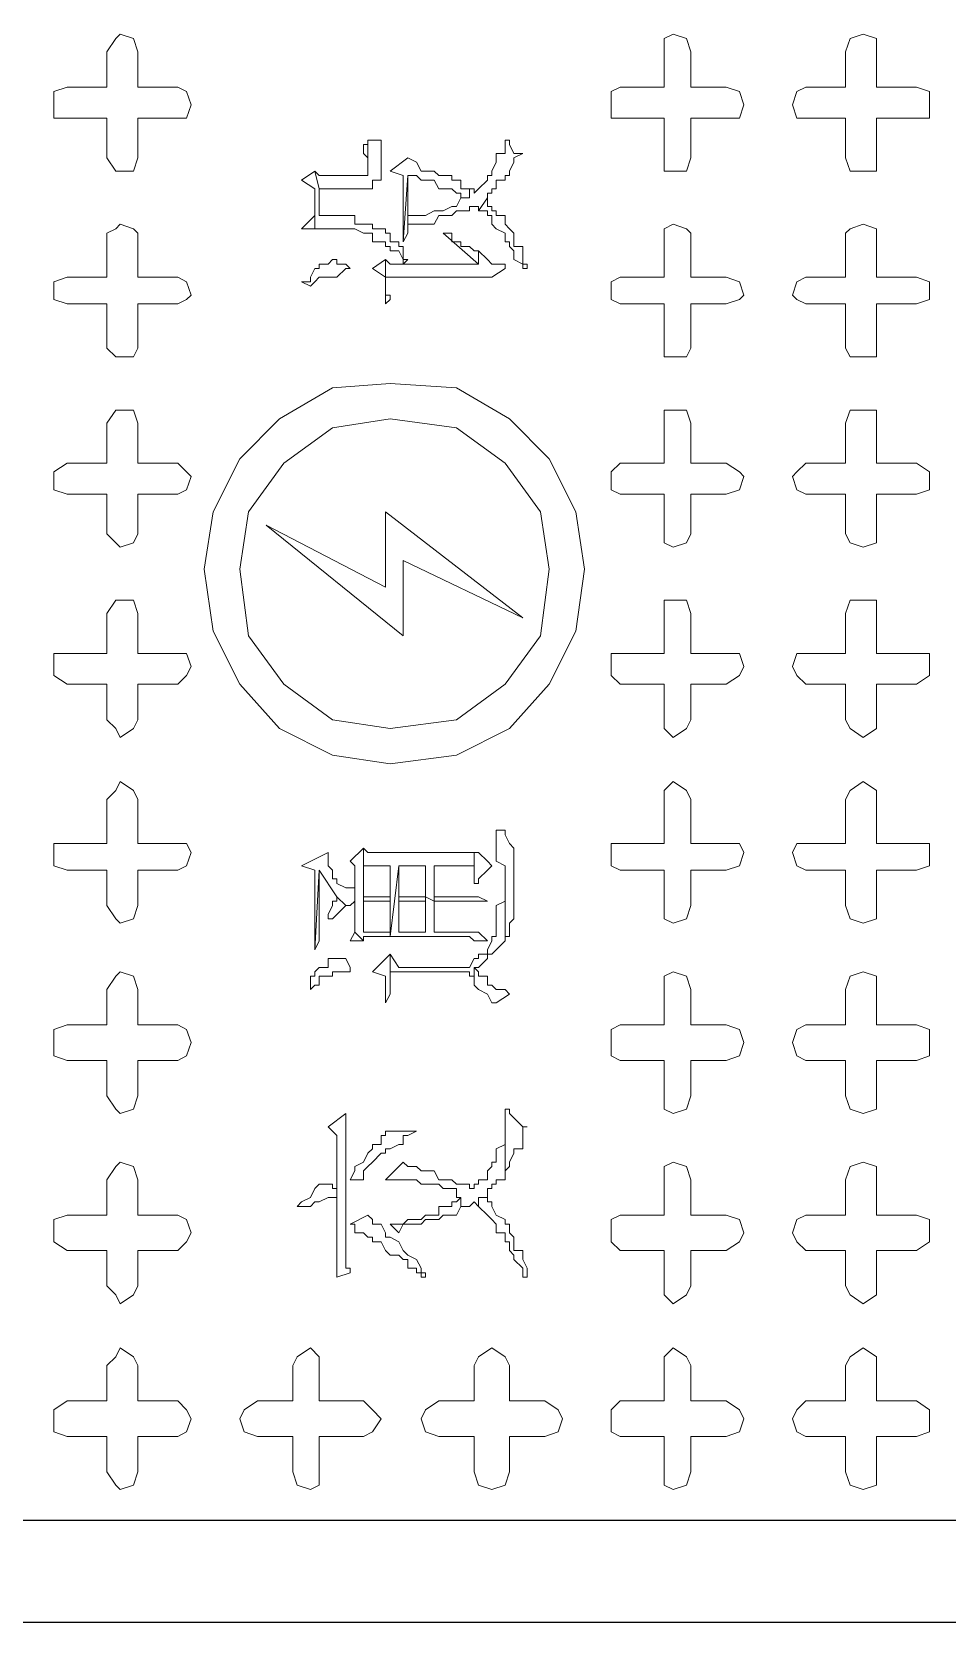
# Model space of a CAD drawing. Extents: x 12342 to 271026, y -9164 to -8044.
# Drawn here: x 16071.66 to 16084.82, y -8635.85 to -8612.99 of the extents above; entities that cross this region are included whole.
import ezdxf

# ---------------------------------------------------------------- set-up
doc = ezdxf.new("R2010")
doc.units = 0
doc.header["$LTSCALE"] = 2
doc.linetypes.add('DASHED', pattern=[0.75, 0.5, -0.25])
doc.layers.add('1', color=251, linetype='DASHED')
doc.layers.add('图框', color=7, linetype='CONTINUOUS')

msp = doc.modelspace()

# ---------------------------------------------------------------- linework, layer by layer
at = {"layer": '1', "color": 2, "linetype": 'ByBlock', "lineweight": 25}
msp.add_lwpolyline([(16058.239426, -8634.390364), (16058.239426, -8607.172558), (16095.56852, -8607.172558), (16095.56852, -8634.390364), (16058.239426, -8634.390364)], dxfattribs=at)
at = {"layer": '1', "color": 2, "linetype": 'ByBlock', "lineweight": 9}
for points in [[(16072.738631, -8614.803719), (16072.738631, -8614.231382), (16072.166294, -8614.231382), (16071.975515, -8614.231382), (16071.975515, -8614.040603), (16071.975515, -8613.849824), (16072.166294, -8613.786231), (16072.738631, -8613.786231), (16072.738631, -8613.277487), (16072.865817, -8613.086708), (16072.92941, -8613.023115), (16073.120189, -8613.086708), (16073.183782, -8613.277487), (16073.183782, -8613.786231), (16073.756119, -8613.786231), (16073.883305, -8613.849824), (16073.946898, -8614.040603), (16073.883305, -8614.231382), (16073.183782, -8614.231382), (16073.183782, -8614.803719), (16073.120189, -8614.994498), (16072.865817, -8614.994498), (16072.738631, -8614.803719)], [(16080.751349, -8614.803719), (16080.751349, -8614.231382), (16080.115419, -8614.231382), (16079.988233, -8614.231382), (16079.988233, -8614.040603), (16079.988233, -8613.849824), (16080.115419, -8613.786231), (16080.751349, -8613.786231), (16080.751349, -8613.277487), (16080.751349, -8613.086708), (16080.878535, -8613.023115), (16081.069315, -8613.086708), (16081.132908, -8613.277487), (16081.132908, -8613.786231), (16081.641652, -8613.786231), (16081.832431, -8613.849824), (16081.896024, -8614.040603), (16081.832431, -8614.231382), (16081.132908, -8614.231382), (16081.132908, -8614.803719), (16081.069315, -8614.994498), (16080.751349, -8614.994498), (16080.751349, -8614.803719)], [(16083.358663, -8614.803719), (16083.358663, -8614.231382), (16082.786326, -8614.231382), (16082.65914, -8614.231382), (16082.595547, -8614.040603), (16082.65914, -8613.849824), (16082.786326, -8613.786231), (16083.358663, -8613.786231), (16083.358663, -8613.277487), (16083.422256, -8613.086708), (16083.613035, -8613.023115), (16083.803814, -8613.086708), (16083.803814, -8613.786231), (16084.376151, -8613.786231), (16084.56693, -8613.849824), (16084.56693, -8614.231382), (16084.376151, -8614.231382), (16083.803814, -8614.231382), (16083.803814, -8614.803719), (16083.803814, -8614.994498), (16083.613035, -8614.994498), (16083.422256, -8614.994498), (16083.358663, -8614.803719)], [(16072.738631, -8617.538218), (16072.738631, -8616.902288), (16072.166294, -8616.902288), (16071.975515, -8616.838695), (16071.975515, -8616.584323), (16072.166294, -8616.52073), (16072.738631, -8616.52073), (16072.738631, -8615.8848), (16072.865817, -8615.821207), (16072.92941, -8615.757614), (16073.120189, -8615.821207), (16073.183782, -8615.8848), (16073.183782, -8616.52073), (16073.756119, -8616.52073), (16073.883305, -8616.584323), (16073.946898, -8616.775102), (16073.883305, -8616.838695), (16073.756119, -8616.902288), (16073.183782, -8616.902288), (16073.183782, -8617.538218), (16073.120189, -8617.665404), (16072.865817, -8617.665404), (16072.738631, -8617.538218)], [(16080.751349, -8617.538218), (16080.751349, -8616.902288), (16080.115419, -8616.902288), (16079.988233, -8616.838695), (16079.988233, -8616.584323), (16080.115419, -8616.52073), (16080.751349, -8616.52073), (16080.751349, -8615.8848), (16080.751349, -8615.821207), (16080.878535, -8615.757614), (16081.069315, -8615.821207), (16081.132908, -8615.8848), (16081.132908, -8616.52073), (16081.641652, -8616.52073), (16081.832431, -8616.584323), (16081.896024, -8616.775102), (16081.832431, -8616.838695), (16081.641652, -8616.902288), (16081.132908, -8616.902288), (16081.132908, -8617.538218), (16081.069315, -8617.665404), (16080.751349, -8617.665404), (16080.751349, -8617.538218)], [(16083.358663, -8617.538218), (16083.358663, -8616.902288), (16082.786326, -8616.902288), (16082.65914, -8616.838695), (16082.595547, -8616.775102), (16082.65914, -8616.584323), (16082.786326, -8616.52073), (16083.358663, -8616.52073), (16083.358663, -8615.8848), (16083.422256, -8615.821207), (16083.613035, -8615.757614), (16083.803814, -8615.821207), (16083.803814, -8616.52073), (16084.376151, -8616.52073), (16084.56693, -8616.584323), (16084.56693, -8616.838695), (16084.376151, -8616.902288), (16083.803814, -8616.902288), (16083.803814, -8617.538218), (16083.803814, -8617.665404), (16083.613035, -8617.665404), (16083.422256, -8617.665404), (16083.358663, -8617.538218)], [(16079.606675, -8620.717868), (16079.479489, -8619.891159), (16079.097931, -8619.128043), (16078.525594, -8618.555706), (16077.762478, -8618.110555), (16076.808583, -8618.046962), (16075.981874, -8618.110555), (16075.218758, -8618.555706), (16074.646421, -8619.128043), (16074.264863, -8619.891159), (16074.137677, -8620.717868), (16074.264863, -8621.60817), (16074.646421, -8622.371286), (16075.218758, -8623.007216), (16075.981874, -8623.388775), (16076.808583, -8623.515961), (16077.762478, -8623.388775), (16078.525594, -8623.007216), (16079.097931, -8622.371286), (16079.479489, -8621.60817), (16079.606675, -8620.717868)], [(16072.738631, -8620.209124), (16072.738631, -8619.636787), (16072.166294, -8619.636787), (16071.975515, -8619.573194), (16071.975515, -8619.318822), (16072.166294, -8619.191636), (16072.738631, -8619.191636), (16072.738631, -8618.619299), (16072.865817, -8618.42852), (16073.120189, -8618.42852), (16073.183782, -8618.619299), (16073.183782, -8619.191636), (16073.756119, -8619.191636), (16073.883305, -8619.318822), (16073.946898, -8619.382415), (16073.883305, -8619.573194), (16073.756119, -8619.636787), (16073.183782, -8619.636787), (16073.183782, -8620.209124), (16073.120189, -8620.33631), (16072.92941, -8620.399903), (16072.865817, -8620.33631), (16072.738631, -8620.209124)], [(16079.097931, -8620.717868), (16078.970745, -8619.891159), (16078.462001, -8619.191636), (16077.762478, -8618.682892), (16076.808583, -8618.555706), (16075.981874, -8618.682892), (16075.282351, -8619.191636), (16074.773607, -8619.891159), (16074.646421, -8620.717868), (16074.773607, -8621.671763), (16075.282351, -8622.371286), (16075.981874, -8622.88003), (16076.808583, -8623.007216), (16077.762478, -8622.88003), (16078.462001, -8622.371286), (16078.970745, -8621.671763), (16079.097931, -8620.717868)], [(16080.751349, -8620.209124), (16080.751349, -8619.636787), (16080.115419, -8619.636787), (16079.988233, -8619.573194), (16079.988233, -8619.318822), (16080.115419, -8619.191636), (16080.751349, -8619.191636), (16080.751349, -8618.619299), (16080.751349, -8618.42852), (16080.878535, -8618.42852), (16081.069315, -8618.42852), (16081.132908, -8618.619299), (16081.132908, -8619.191636), (16081.641652, -8619.191636), (16081.832431, -8619.318822), (16081.896024, -8619.382415), (16081.832431, -8619.573194), (16081.641652, -8619.636787), (16081.132908, -8619.636787), (16081.132908, -8620.209124), (16081.069315, -8620.33631), (16080.878535, -8620.399903), (16080.751349, -8620.33631), (16080.751349, -8620.209124)], [(16083.358663, -8620.209124), (16083.358663, -8619.636787), (16082.786326, -8619.636787), (16082.65914, -8619.573194), (16082.595547, -8619.382415), (16082.65914, -8619.318822), (16082.786326, -8619.191636), (16083.358663, -8619.191636), (16083.358663, -8618.619299), (16083.422256, -8618.42852), (16083.803814, -8618.42852), (16083.803814, -8618.619299), (16083.803814, -8619.191636), (16084.376151, -8619.191636), (16084.56693, -8619.318822), (16084.56693, -8619.573194), (16084.376151, -8619.636787), (16083.803814, -8619.636787), (16083.803814, -8620.209124), (16083.803814, -8620.33631), (16083.613035, -8620.399903), (16083.422256, -8620.33631), (16083.358663, -8620.209124)], [(16078.716373, -8621.417391), (16076.74499, -8619.891159), (16076.74499, -8620.97224), (16075.027979, -8620.081938), (16076.999362, -8621.671763), (16076.999362, -8620.590682), (16078.716373, -8621.417391)], [(16072.738631, -8622.88003), (16072.738631, -8622.371286), (16072.166294, -8622.371286), (16071.975515, -8622.2441), (16071.975515, -8621.926135), (16072.166294, -8621.926135), (16072.738631, -8621.926135), (16072.738631, -8621.353798), (16072.865817, -8621.163019), (16073.120189, -8621.163019), (16073.183782, -8621.353798), (16073.183782, -8621.926135), (16073.756119, -8621.926135), (16073.883305, -8621.926135), (16073.946898, -8622.116914), (16073.883305, -8622.2441), (16073.756119, -8622.371286), (16073.183782, -8622.371286), (16073.183782, -8622.88003), (16073.120189, -8623.007216), (16072.92941, -8623.134402), (16072.865817, -8623.007216), (16072.738631, -8622.88003)], [(16080.751349, -8622.88003), (16080.751349, -8622.371286), (16080.115419, -8622.371286), (16079.988233, -8622.2441), (16079.988233, -8621.926135), (16080.115419, -8621.926135), (16080.751349, -8621.926135), (16080.751349, -8621.353798), (16080.751349, -8621.163019), (16080.878535, -8621.163019), (16081.069315, -8621.163019), (16081.132908, -8621.353798), (16081.132908, -8621.926135), (16081.641652, -8621.926135), (16081.832431, -8621.926135), (16081.896024, -8622.116914), (16081.832431, -8622.2441), (16081.641652, -8622.371286), (16081.132908, -8622.371286), (16081.132908, -8622.88003), (16081.069315, -8623.007216), (16080.878535, -8623.134402), (16080.751349, -8623.007216), (16080.751349, -8622.88003)], [(16083.358663, -8622.88003), (16083.358663, -8622.371286), (16082.786326, -8622.371286), (16082.65914, -8622.2441), (16082.595547, -8622.116914), (16082.65914, -8621.926135), (16083.358663, -8621.926135), (16083.358663, -8621.353798), (16083.422256, -8621.163019), (16083.803814, -8621.163019), (16083.803814, -8621.353798), (16083.803814, -8621.926135), (16084.376151, -8621.926135), (16084.56693, -8621.926135), (16084.56693, -8622.116914), (16084.56693, -8622.2441), (16084.376151, -8622.371286), (16083.803814, -8622.371286), (16083.803814, -8622.88003), (16083.803814, -8623.007216), (16083.613035, -8623.134402), (16083.422256, -8623.007216), (16083.358663, -8622.88003)], [(16072.738631, -8625.550937), (16072.738631, -8625.042193), (16072.166294, -8625.042193), (16071.975515, -8624.9786), (16071.975515, -8624.660635), (16072.166294, -8624.660635), (16072.738631, -8624.660635), (16072.738631, -8624.024705), (16072.865817, -8623.897519), (16072.92941, -8623.770333), (16073.120189, -8623.897519), (16073.183782, -8624.024705), (16073.183782, -8624.660635), (16073.756119, -8624.660635), (16073.883305, -8624.660635), (16073.946898, -8624.787821), (16073.883305, -8624.9786), (16073.756119, -8625.042193), (16073.183782, -8625.042193), (16073.183782, -8625.550937), (16073.120189, -8625.741716), (16072.92941, -8625.805309), (16072.865817, -8625.741716), (16072.738631, -8625.550937)], [(16080.751349, -8625.550937), (16080.751349, -8625.042193), (16080.115419, -8625.042193), (16079.988233, -8624.9786), (16079.988233, -8624.660635), (16080.115419, -8624.660635), (16080.751349, -8624.660635), (16080.751349, -8624.024705), (16080.751349, -8623.897519), (16080.878535, -8623.770333), (16081.069315, -8623.897519), (16081.132908, -8624.024705), (16081.132908, -8624.660635), (16081.641652, -8624.660635), (16081.832431, -8624.660635), (16081.896024, -8624.787821), (16081.832431, -8624.9786), (16081.641652, -8625.042193), (16081.132908, -8625.042193), (16081.132908, -8625.550937), (16081.069315, -8625.741716), (16080.878535, -8625.805309), (16080.751349, -8625.741716), (16080.751349, -8625.550937)], [(16083.358663, -8625.550937), (16083.358663, -8625.042193), (16082.786326, -8625.042193), (16082.65914, -8624.9786), (16082.595547, -8624.787821), (16082.65914, -8624.660635), (16083.358663, -8624.660635), (16083.358663, -8624.024705), (16083.422256, -8623.897519), (16083.613035, -8623.770333), (16083.803814, -8623.897519), (16083.803814, -8624.660635), (16084.376151, -8624.660635), (16084.56693, -8624.660635), (16084.56693, -8624.787821), (16084.56693, -8624.9786), (16084.376151, -8625.042193), (16083.803814, -8625.042193), (16083.803814, -8625.550937), (16083.803814, -8625.741716), (16083.613035, -8625.805309), (16083.422256, -8625.741716), (16083.358663, -8625.550937)], [(16072.738631, -8628.285436), (16072.738631, -8627.776692), (16072.166294, -8627.776692), (16071.975515, -8627.713099), (16071.975515, -8627.331541), (16072.166294, -8627.267948), (16072.738631, -8627.267948), (16072.738631, -8626.759204), (16072.865817, -8626.568425), (16072.92941, -8626.504832), (16073.120189, -8626.568425), (16073.183782, -8626.759204), (16073.183782, -8627.267948), (16073.756119, -8627.267948), (16073.883305, -8627.331541), (16073.946898, -8627.52232), (16073.883305, -8627.713099), (16073.756119, -8627.776692), (16073.183782, -8627.776692), (16073.183782, -8628.285436), (16073.120189, -8628.476215), (16072.92941, -8628.539808), (16072.865817, -8628.476215), (16072.738631, -8628.285436)], [(16080.751349, -8628.285436), (16080.751349, -8627.776692), (16080.115419, -8627.776692), (16079.988233, -8627.713099), (16079.988233, -8627.331541), (16080.115419, -8627.267948), (16080.751349, -8627.267948), (16080.751349, -8626.759204), (16080.751349, -8626.568425), (16080.878535, -8626.504832), (16081.069315, -8626.568425), (16081.132908, -8626.759204), (16081.132908, -8627.267948), (16081.641652, -8627.267948), (16081.832431, -8627.331541), (16081.896024, -8627.52232), (16081.832431, -8627.713099), (16081.641652, -8627.776692), (16081.132908, -8627.776692), (16081.132908, -8628.285436), (16081.069315, -8628.476215), (16080.878535, -8628.539808), (16080.751349, -8628.476215), (16080.751349, -8628.285436)], [(16083.358663, -8628.285436), (16083.358663, -8627.776692), (16082.786326, -8627.776692), (16082.65914, -8627.713099), (16082.595547, -8627.52232), (16082.65914, -8627.331541), (16082.786326, -8627.267948), (16083.358663, -8627.267948), (16083.358663, -8626.759204), (16083.422256, -8626.568425), (16083.613035, -8626.504832), (16083.803814, -8626.568425), (16083.803814, -8627.267948), (16084.376151, -8627.267948), (16084.56693, -8627.331541), (16084.56693, -8627.713099), (16084.376151, -8627.776692), (16083.803814, -8627.776692), (16083.803814, -8628.285436), (16083.803814, -8628.476215), (16083.613035, -8628.539808), (16083.422256, -8628.476215), (16083.358663, -8628.285436)], [(16072.738631, -8631.019935), (16072.738631, -8630.511191), (16072.166294, -8630.511191), (16071.975515, -8630.384005), (16071.975515, -8630.06604), (16072.166294, -8630.002447), (16072.738631, -8630.002447), (16072.738631, -8629.493703), (16072.865817, -8629.302924), (16072.92941, -8629.239331), (16073.120189, -8629.302924), (16073.183782, -8629.493703), (16073.183782, -8630.002447), (16073.756119, -8630.002447), (16073.883305, -8630.06604), (16073.946898, -8630.256819), (16073.883305, -8630.384005), (16073.756119, -8630.511191), (16073.183782, -8630.511191), (16073.183782, -8631.019935), (16073.120189, -8631.147121), (16072.92941, -8631.274307), (16072.865817, -8631.147121), (16072.738631, -8631.019935)], [(16080.751349, -8631.019935), (16080.751349, -8630.511191), (16080.115419, -8630.511191), (16079.988233, -8630.384005), (16079.988233, -8630.06604), (16080.115419, -8630.002447), (16080.751349, -8630.002447), (16080.751349, -8629.493703), (16080.751349, -8629.302924), (16080.878535, -8629.239331), (16081.069315, -8629.302924), (16081.132908, -8629.493703), (16081.132908, -8630.002447), (16081.641652, -8630.002447), (16081.832431, -8630.06604), (16081.896024, -8630.256819), (16081.832431, -8630.384005), (16081.641652, -8630.511191), (16081.132908, -8630.511191), (16081.132908, -8631.019935), (16081.069315, -8631.147121), (16080.878535, -8631.274307), (16080.751349, -8631.147121), (16080.751349, -8631.019935)], [(16083.358663, -8631.019935), (16083.358663, -8630.511191), (16082.786326, -8630.511191), (16082.65914, -8630.384005), (16082.595547, -8630.256819), (16082.65914, -8630.06604), (16082.786326, -8630.002447), (16083.358663, -8630.002447), (16083.358663, -8629.493703), (16083.422256, -8629.302924), (16083.613035, -8629.239331), (16083.803814, -8629.302924), (16083.803814, -8630.002447), (16084.376151, -8630.002447), (16084.56693, -8630.06604), (16084.56693, -8630.384005), (16084.376151, -8630.511191), (16083.803814, -8630.511191), (16083.803814, -8631.019935), (16083.803814, -8631.147121), (16083.613035, -8631.274307), (16083.422256, -8631.147121), (16083.358663, -8631.019935)], [(16072.738631, -8633.690841), (16072.738631, -8633.182097), (16072.166294, -8633.182097), (16071.975515, -8633.118504), (16071.975515, -8632.800539), (16072.166294, -8632.673353), (16072.738631, -8632.673353), (16072.738631, -8632.164609), (16072.865817, -8632.037423), (16072.92941, -8631.910237), (16073.120189, -8632.037423), (16073.183782, -8632.164609), (16073.183782, -8632.673353), (16073.756119, -8632.673353), (16073.883305, -8632.800539), (16073.946898, -8632.927725), (16073.883305, -8633.118504), (16073.756119, -8633.182097), (16073.183782, -8633.182097), (16073.183782, -8633.690841), (16073.120189, -8633.88162), (16072.92941, -8633.945213), (16072.865817, -8633.88162), (16072.738631, -8633.690841)], [(16075.409537, -8633.690841), (16075.409537, -8633.182097), (16074.900793, -8633.182097), (16074.710014, -8633.118504), (16074.646421, -8632.927725), (16074.710014, -8632.800539), (16074.900793, -8632.673353), (16075.409537, -8632.673353), (16075.409537, -8632.164609), (16075.47313, -8632.037423), (16075.663909, -8631.910237), (16075.791095, -8632.037423), (16075.791095, -8632.673353), (16076.427025, -8632.673353), (16076.554211, -8632.800539), (16076.681397, -8632.927725), (16076.554211, -8633.118504), (16076.427025, -8633.182097), (16075.791095, -8633.182097), (16075.791095, -8633.690841), (16075.791095, -8633.88162), (16075.663909, -8633.945213), (16075.47313, -8633.88162), (16075.409537, -8633.690841)], [(16078.01685, -8633.690841), (16078.01685, -8633.182097), (16077.508106, -8633.182097), (16077.317327, -8633.118504), (16077.253734, -8632.927725), (16077.317327, -8632.800539), (16077.508106, -8632.673353), (16078.01685, -8632.673353), (16078.01685, -8632.164609), (16078.080443, -8632.037423), (16078.271222, -8631.910237), (16078.462001, -8632.037423), (16078.525594, -8632.164609), (16078.525594, -8632.673353), (16079.034338, -8632.673353), (16079.225117, -8632.800539), (16079.28871, -8632.927725), (16079.225117, -8633.118504), (16079.034338, -8633.182097), (16078.525594, -8633.182097), (16078.525594, -8633.690841), (16078.462001, -8633.88162), (16078.271222, -8633.945213), (16078.080443, -8633.88162), (16078.01685, -8633.690841)], [(16080.751349, -8633.690841), (16080.751349, -8633.182097), (16080.115419, -8633.182097), (16079.988233, -8633.118504), (16079.988233, -8632.800539), (16080.115419, -8632.673353), (16080.751349, -8632.673353), (16080.751349, -8632.164609), (16080.751349, -8632.037423), (16080.878535, -8631.910237), (16081.069315, -8632.037423), (16081.132908, -8632.164609), (16081.132908, -8632.673353), (16081.641652, -8632.673353), (16081.832431, -8632.800539), (16081.896024, -8632.927725), (16081.832431, -8633.118504), (16081.641652, -8633.182097), (16081.132908, -8633.182097), (16081.132908, -8633.690841), (16081.069315, -8633.88162), (16080.878535, -8633.945213), (16080.751349, -8633.88162), (16080.751349, -8633.690841)], [(16083.358663, -8633.690841), (16083.358663, -8633.182097), (16082.786326, -8633.182097), (16082.65914, -8633.118504), (16082.595547, -8632.927725), (16082.65914, -8632.800539), (16082.786326, -8632.673353), (16083.358663, -8632.673353), (16083.358663, -8632.164609), (16083.422256, -8632.037423), (16083.613035, -8631.910237), (16083.803814, -8632.037423), (16083.803814, -8632.673353), (16084.376151, -8632.673353), (16084.56693, -8632.800539), (16084.56693, -8633.118504), (16084.376151, -8633.182097), (16083.803814, -8633.182097), (16083.803814, -8633.690841), (16083.803814, -8633.88162), (16083.613035, -8633.945213), (16083.422256, -8633.88162), (16083.358663, -8633.690841)]]:
    msp.add_lwpolyline(points, dxfattribs=at)
at = {"layer": '1', "color": 2, "linetype": 'ByBlock', "lineweight": 5}
for points in [[(16075.727502, -8614.994498), (16075.791095, -8615.24887), (16076.554211, -8615.24887), (16076.554211, -8615.121684), (16076.681397, -8615.121684), (16076.681397, -8615.058091), (16076.681397, -8614.549347), (16076.554211, -8614.549347), (16076.490618, -8614.549347), (16076.490618, -8614.867312), (16076.490618, -8615.058091), (16076.427025, -8615.058091), (16075.791095, -8615.058091), (16075.727502, -8614.994498), (16075.727502, -8614.994498)], [(16076.427025, -8614.740126), (16076.490618, -8614.803719), (16076.490618, -8614.867312), (16076.490618, -8614.549347), (16076.490618, -8614.61294), (16076.427025, -8614.61294), (16076.427025, -8614.740126), (16076.427025, -8614.740126)], [(16077.062955, -8615.757614), (16077.444513, -8615.757614), (16077.508106, -8615.630428), (16077.698885, -8615.630428), (16077.762478, -8615.566835), (16077.953257, -8615.566835), (16077.953257, -8615.503242), (16078.080443, -8615.503242), (16078.080443, -8615.566835), (16078.207629, -8615.376056), (16078.207629, -8615.312463), (16078.271222, -8615.312463), (16078.271222, -8615.24887), (16078.334815, -8615.24887), (16078.334815, -8615.121684), (16078.462001, -8615.121684), (16078.462001, -8615.058091), (16078.525594, -8615.058091), (16078.525594, -8614.994498), (16078.589187, -8614.867312), (16078.589187, -8614.803719), (16078.716373, -8614.740126), (16078.589187, -8614.740126), (16078.525594, -8614.61294), (16078.525594, -8614.549347), (16078.462001, -8614.549347), (16078.462001, -8614.740126), (16078.334815, -8614.740126), (16078.334815, -8614.867312), (16078.271222, -8614.994498), (16078.271222, -8615.058091), (16078.207629, -8615.058091), (16078.207629, -8615.121684), (16078.080443, -8615.24887), (16078.01685, -8615.312463), (16078.01685, -8615.24887), (16077.953257, -8615.24887), (16077.953257, -8615.376056), (16077.826071, -8615.376056), (16077.762478, -8615.503242), (16077.698885, -8615.503242), (16077.571699, -8615.566835), (16077.444513, -8615.566835), (16077.317327, -8615.630428), (16077.062955, -8615.630428), (16077.062955, -8615.757614), (16077.062955, -8615.757614)], [(16076.808583, -8614.994498), (16076.999362, -8615.058091), (16076.999362, -8616.011986), (16077.062955, -8615.058091), (16077.190141, -8615.058091), (16077.253734, -8615.121684), (16077.444513, -8615.121684), (16077.508106, -8615.24887), (16077.698885, -8615.24887), (16077.762478, -8615.312463), (16077.826071, -8615.312463), (16077.826071, -8615.376056), (16077.953257, -8615.376056), (16077.953257, -8615.24887), (16077.826071, -8615.24887), (16077.826071, -8615.121684), (16077.698885, -8615.121684), (16077.698885, -8615.058091), (16077.508106, -8615.058091), (16077.444513, -8614.994498), (16077.317327, -8614.994498), (16077.253734, -8614.994498), (16077.190141, -8614.867312), (16077.062955, -8614.803719), (16076.808583, -8614.994498), (16076.808583, -8614.994498)], [(16075.536723, -8615.121684), (16075.727502, -8615.24887), (16075.727502, -8615.821207), (16075.791095, -8615.821207), (16076.299839, -8615.821207), (16076.427025, -8615.8848), (16076.554211, -8615.8848), (16076.554211, -8616.011986), (16076.74499, -8616.011986), (16076.74499, -8616.075579), (16076.808583, -8616.075579), (16076.808583, -8616.139172), (16076.935769, -8616.139172), (16076.999362, -8616.266358), (16076.999362, -8616.329951), (16077.062955, -8616.266358), (16076.999362, -8616.266358), (16076.999362, -8616.075579), (16076.935769, -8616.075579), (16076.935769, -8616.011986), (16076.808583, -8616.011986), (16076.808583, -8615.8848), (16076.74499, -8615.8848), (16076.74499, -8615.821207), (16076.681397, -8615.821207), (16076.554211, -8615.821207), (16076.554211, -8615.757614), (16076.299839, -8615.757614), (16076.299839, -8615.630428), (16075.791095, -8615.630428), (16075.791095, -8615.24887), (16075.727502, -8614.994498), (16075.536723, -8615.121684), (16075.536723, -8615.121684)], [(16076.999362, -8616.011986), (16077.062955, -8615.8848), (16077.062955, -8615.058091), (16076.999362, -8616.011986), (16076.999362, -8616.011986)], [(16078.080443, -8615.566835), (16078.207629, -8615.566835), (16078.207629, -8615.630428), (16078.271222, -8615.630428), (16078.271222, -8615.757614), (16078.334815, -8615.821207), (16078.462001, -8615.8848), (16078.462001, -8616.011986), (16078.525594, -8616.011986), (16078.525594, -8616.075579), (16078.589187, -8616.139172), (16078.589187, -8616.266358), (16078.716373, -8616.329951), (16078.716373, -8616.393544), (16078.779966, -8616.393544), (16078.779966, -8616.329951), (16078.716373, -8616.329951), (16078.716373, -8616.075579), (16078.589187, -8616.075579), (16078.589187, -8616.011986), (16078.589187, -8615.8848), (16078.525594, -8615.821207), (16078.462001, -8615.757614), (16078.462001, -8615.630428), (16078.334815, -8615.630428), (16078.334815, -8615.566835), (16078.271222, -8615.566835), (16078.271222, -8615.503242), (16078.207629, -8615.503242), (16078.207629, -8615.376056), (16078.080443, -8615.566835), (16078.080443, -8615.566835)], [(16075.536723, -8615.821207), (16075.727502, -8615.821207), (16075.727502, -8615.630428), (16075.536723, -8615.821207), (16075.536723, -8615.821207)], [(16077.571699, -8615.8848), (16078.080443, -8616.329951), (16078.080443, -8616.139172), (16078.01685, -8616.139172), (16077.953257, -8616.075579), (16077.826071, -8616.075579), (16077.826071, -8616.011986), (16077.698885, -8616.011986), (16077.698885, -8615.8848), (16077.571699, -8615.8848), (16077.571699, -8615.8848)], [(16075.536723, -8616.584323), (16075.663909, -8616.647916), (16075.727502, -8616.584323), (16075.791095, -8616.52073), (16076.045467, -8616.52073), (16076.172653, -8616.393544), (16076.236246, -8616.393544), (16076.172653, -8616.329951), (16076.045467, -8616.329951), (16076.045467, -8616.266358), (16075.981874, -8616.266358), (16075.918281, -8616.329951), (16075.791095, -8616.329951), (16075.791095, -8616.393544), (16075.727502, -8616.393544), (16075.663909, -8616.52073), (16075.663909, -8616.584323), (16075.536723, -8616.584323), (16075.536723, -8616.584323)], [(16076.554211, -8616.393544), (16076.74499, -8616.52073), (16076.74499, -8616.902288), (16076.808583, -8616.838695), (16076.808583, -8616.775102), (16076.74499, -8616.775102), (16076.74499, -8616.266358), (16076.554211, -8616.393544), (16076.554211, -8616.393544)], [(16076.74499, -8616.266358), (16076.74499, -8616.52073), (16078.080443, -8616.52073), (16078.271222, -8616.52073), (16078.462001, -8616.393544), (16078.462001, -8616.329951), (16078.334815, -8616.329951), (16078.271222, -8616.329951), (16078.207629, -8616.266358), (16078.080443, -8616.139172), (16078.080443, -8616.329951), (16076.808583, -8616.329951), (16076.74499, -8616.266358), (16076.74499, -8616.266358)], [(16078.334815, -8624.469856), (16078.334815, -8624.915007), (16078.462001, -8624.9786), (16078.462001, -8626.059681), (16078.462001, -8625.996088), (16078.525594, -8625.996088), (16078.525594, -8625.932495), (16078.525594, -8625.805309), (16078.589187, -8625.741716), (16078.589187, -8625.487344), (16078.589187, -8625.487344), (16078.589187, -8624.724228), (16078.525594, -8624.660635), (16078.462001, -8624.533449), (16078.462001, -8624.469856), (16078.334815, -8624.469856), (16078.334815, -8624.469856)], [(16075.536723, -8624.9786), (16075.727502, -8625.042193), (16075.727502, -8626.186867), (16075.791095, -8625.042193), (16076.045467, -8625.423751), (16076.172653, -8625.550937), (16076.236246, -8625.550937), (16076.299839, -8625.487344), (16076.299839, -8625.296565), (16076.236246, -8625.296565), (16076.172653, -8625.296565), (16076.045467, -8625.232972), (16076.045467, -8625.169379), (16075.981874, -8625.169379), (16075.981874, -8625.042193), (16075.918281, -8624.9786), (16075.918281, -8624.787821), (16075.918281, -8624.787821), (16075.536723, -8624.9786), (16075.536723, -8624.9786)], [(16076.236246, -8624.915007), (16076.299839, -8624.9786), (16076.299839, -8625.932495), (16076.427025, -8626.059681), (16076.427025, -8625.996088), (16076.490618, -8625.996088), (16076.808583, -8625.996088), (16076.808583, -8625.423751), (16076.808583, -8625.932495), (16076.427025, -8625.932495), (16076.427025, -8624.724228), (16076.236246, -8624.915007), (16076.236246, -8624.915007)], [(16076.427025, -8624.724228), (16076.427025, -8625.487344), (16076.427025, -8624.9786), (16076.808583, -8624.9786), (16076.808583, -8625.423751), (16076.808583, -8625.996088), (16076.935769, -8624.9786), (16077.317327, -8624.9786), (16077.317327, -8625.423751), (16077.444513, -8625.487344), (16077.444513, -8624.9786), (16077.826071, -8624.9786), (16078.01685, -8624.9786), (16078.01685, -8624.787821), (16076.490618, -8624.787821), (16076.427025, -8624.724228), (16076.427025, -8624.724228)], [(16078.01685, -8625.232972), (16078.080443, -8625.232972), (16078.080443, -8625.169379), (16078.207629, -8625.042193), (16078.271222, -8624.9786), (16078.207629, -8624.915007), (16078.080443, -8624.787821), (16078.01685, -8624.787821), (16078.01685, -8624.9786), (16078.01685, -8625.232972), (16078.01685, -8625.232972)], [(16076.427025, -8625.487344), (16076.808583, -8625.487344), (16076.808583, -8625.932495), (16076.808583, -8625.423751), (16076.427025, -8625.423751), (16076.427025, -8624.9786), (16076.427025, -8625.487344), (16076.427025, -8625.487344)], [(16076.808583, -8625.996088), (16077.953257, -8625.996088), (16078.01685, -8626.059681), (16078.207629, -8626.059681), (16078.080443, -8625.932495), (16077.444513, -8625.932495), (16077.444513, -8625.487344), (16077.317327, -8625.423751), (16077.317327, -8625.932495), (16076.935769, -8625.932495), (16076.935769, -8625.423751), (16076.935769, -8624.9786), (16076.808583, -8625.996088), (16076.808583, -8625.996088)], [(16077.444513, -8625.487344), (16078.207629, -8625.487344), (16078.080443, -8625.423751), (16077.444513, -8625.423751), (16077.444513, -8624.9786), (16077.444513, -8625.487344), (16077.444513, -8625.487344)], [(16075.727502, -8626.186867), (16075.791095, -8626.059681), (16075.791095, -8625.042193), (16075.727502, -8626.186867), (16075.727502, -8626.186867)], [(16076.808583, -8626.25046), (16076.808583, -8626.504832), (16077.953257, -8626.504832), (16077.953257, -8626.568425), (16078.01685, -8626.568425), (16078.01685, -8626.695611), (16078.01685, -8626.441239), (16078.080443, -8626.441239), (16078.207629, -8626.314053), (16078.207629, -8626.25046), (16078.271222, -8626.25046), (16078.334815, -8626.186867), (16078.462001, -8626.059681), (16078.462001, -8625.232972), (16078.462001, -8625.296565), (16078.462001, -8625.487344), (16078.334815, -8625.550937), (16078.334815, -8625.805309), (16078.334815, -8625.932495), (16078.334815, -8625.996088), (16078.271222, -8625.996088), (16078.271222, -8626.059681), (16078.207629, -8626.186867), (16078.207629, -8626.25046), (16078.080443, -8626.25046), (16078.080443, -8626.314053), (16078.01685, -8626.314053), (16077.953257, -8626.441239), (16076.935769, -8626.441239), (16076.808583, -8626.25046), (16076.808583, -8626.25046)], [(16075.918281, -8625.741716), (16075.981874, -8625.741716), (16076.045467, -8625.678123), (16076.172653, -8625.550937), (16076.045467, -8625.423751), (16076.045467, -8625.487344), (16075.981874, -8625.487344), (16075.981874, -8625.550937), (16075.918281, -8625.678123), (16075.918281, -8625.741716), (16075.918281, -8625.741716)], [(16076.935769, -8625.423751), (16076.935769, -8625.487344), (16077.317327, -8625.487344), (16077.317327, -8625.932495), (16077.317327, -8625.423751), (16076.935769, -8625.423751), (16076.935769, -8625.423751)], [(16076.236246, -8626.059681), (16076.427025, -8626.059681), (16076.299839, -8625.932495), (16076.236246, -8626.059681), (16076.236246, -8626.059681)], [(16075.663909, -8626.695611), (16075.663909, -8626.759204), (16075.727502, -8626.695611), (16075.791095, -8626.695611), (16075.791095, -8626.568425), (16075.981874, -8626.568425), (16075.981874, -8626.504832), (16076.236246, -8626.504832), (16076.236246, -8626.441239), (16076.172653, -8626.314053), (16075.918281, -8626.314053), (16075.918281, -8626.441239), (16075.791095, -8626.441239), (16075.727502, -8626.504832), (16075.727502, -8626.568425), (16075.663909, -8626.568425), (16075.663909, -8626.695611), (16075.663909, -8626.695611)], [(16076.554211, -8626.504832), (16076.74499, -8626.568425), (16076.74499, -8626.949983), (16076.808583, -8626.822797), (16076.808583, -8626.25046), (16076.554211, -8626.504832), (16076.554211, -8626.504832)], [(16078.01685, -8626.695611), (16078.080443, -8626.759204), (16078.207629, -8626.822797), (16078.271222, -8626.949983), (16078.334815, -8626.949983), (16078.525594, -8626.822797), (16078.462001, -8626.759204), (16078.334815, -8626.759204), (16078.271222, -8626.695611), (16078.207629, -8626.695611), (16078.207629, -8626.568425), (16078.080443, -8626.568425), (16078.080443, -8626.504832), (16078.01685, -8626.441239), (16078.01685, -8626.695611), (16078.01685, -8626.695611)], [(16075.918281, -8628.730587), (16076.045467, -8628.857773), (16076.045467, -8630.892749), (16076.236246, -8630.829156), (16076.236246, -8630.765563), (16076.172653, -8630.765563), (16076.172653, -8628.539808), (16075.918281, -8628.730587), (16075.918281, -8628.730587)], [(16076.74499, -8629.493703), (16077.190141, -8629.493703), (16077.253734, -8629.557296), (16077.508106, -8629.557296), (16077.571699, -8629.620889), (16077.762478, -8629.620889), (16077.762478, -8629.748075), (16077.826071, -8629.748075), (16077.826071, -8629.875261), (16077.953257, -8629.875261), (16078.01685, -8629.811668), (16078.080443, -8629.875261), (16078.080443, -8629.748075), (16078.207629, -8629.748075), (16078.207629, -8629.620889), (16078.271222, -8629.620889), (16078.271222, -8629.557296), (16078.334815, -8629.557296), (16078.334815, -8629.493703), (16078.462001, -8629.493703), (16078.462001, -8628.603401), (16078.462001, -8628.730587), (16078.462001, -8628.984959), (16078.334815, -8629.048552), (16078.334815, -8629.239331), (16078.271222, -8629.239331), (16078.271222, -8629.302924), (16078.207629, -8629.366517), (16078.207629, -8629.493703), (16078.080443, -8629.493703), (16078.080443, -8629.557296), (16078.01685, -8629.557296), (16078.01685, -8629.620889), (16077.953257, -8629.620889), (16077.953257, -8629.557296), (16077.826071, -8629.557296), (16077.762478, -8629.557296), (16077.698885, -8629.493703), (16077.508106, -8629.493703), (16077.444513, -8629.366517), (16077.253734, -8629.366517), (16077.190141, -8629.302924), (16077.062955, -8629.302924), (16076.999362, -8629.239331), (16076.74499, -8629.493703), (16076.74499, -8629.493703)], [(16078.462001, -8628.476215), (16078.462001, -8629.366517), (16078.525594, -8629.302924), (16078.525594, -8629.239331), (16078.589187, -8629.112145), (16078.589187, -8629.048552), (16078.716373, -8629.048552), (16078.716373, -8628.730587), (16078.779966, -8628.730587), (16078.716373, -8628.730587), (16078.589187, -8628.603401), (16078.525594, -8628.539808), (16078.525594, -8628.476215), (16078.462001, -8628.476215), (16078.462001, -8628.476215)], [(16076.236246, -8629.493703), (16076.427025, -8629.493703), (16076.427025, -8629.366517), (16076.490618, -8629.302924), (16076.554211, -8629.239331), (16076.681397, -8629.112145), (16076.74499, -8629.112145), (16076.74499, -8629.048552), (16076.808583, -8629.048552), (16076.935769, -8628.984959), (16076.999362, -8628.984959), (16076.999362, -8628.857773), (16077.062955, -8628.857773), (16077.190141, -8628.79418), (16076.74499, -8628.79418), (16076.74499, -8628.857773), (16076.681397, -8628.857773), (16076.681397, -8628.984959), (16076.554211, -8628.984959), (16076.554211, -8629.048552), (16076.490618, -8629.112145), (16076.427025, -8629.239331), (16076.299839, -8629.302924), (16076.299839, -8629.366517), (16076.236246, -8629.493703), (16076.236246, -8629.493703)], [(16075.47313, -8629.875261), (16075.663909, -8629.875261), (16075.727502, -8629.811668), (16075.791095, -8629.811668), (16075.918281, -8629.748075), (16076.045467, -8629.748075), (16076.045467, -8629.620889), (16075.981874, -8629.620889), (16075.981874, -8629.557296), (16075.791095, -8629.557296), (16075.727502, -8629.620889), (16075.663909, -8629.748075), (16075.536723, -8629.811668), (16075.47313, -8629.875261), (16075.47313, -8629.875261)], [(16076.808583, -8630.129633), (16076.935769, -8630.256819), (16076.999362, -8630.129633), (16077.253734, -8630.129633), (16077.317327, -8630.06604), (16077.508106, -8630.06604), (16077.571699, -8630.002447), (16077.762478, -8630.002447), (16077.826071, -8629.875261), (16077.826071, -8629.748075), (16077.762478, -8629.811668), (16077.698885, -8629.811668), (16077.698885, -8629.875261), (16077.508106, -8629.875261), (16077.508106, -8630.002447), (16077.317327, -8630.002447), (16077.253734, -8630.06604), (16077.062955, -8630.06604), (16076.999362, -8630.129633), (16076.808583, -8630.129633), (16076.808583, -8630.129633)], [(16078.080443, -8629.875261), (16078.207629, -8630.002447), (16078.271222, -8630.06604), (16078.334815, -8630.129633), (16078.334815, -8630.256819), (16078.462001, -8630.256819), (16078.462001, -8630.384005), (16078.525594, -8630.384005), (16078.525594, -8630.511191), (16078.589187, -8630.574784), (16078.589187, -8630.638377), (16078.716373, -8630.765563), (16078.716373, -8630.892749), (16078.779966, -8630.892749), (16078.779966, -8630.765563), (16078.716373, -8630.638377), (16078.716373, -8630.511191), (16078.589187, -8630.511191), (16078.589187, -8630.320412), (16078.525594, -8630.256819), (16078.525594, -8630.129633), (16078.462001, -8630.129633), (16078.462001, -8630.06604), (16078.334815, -8630.002447), (16078.271222, -8629.875261), (16078.271222, -8629.811668), (16078.207629, -8629.811668), (16078.207629, -8629.748075), (16078.080443, -8629.748075), (16078.080443, -8629.875261), (16078.080443, -8629.875261)], [(16076.236246, -8630.129633), (16076.299839, -8630.129633), (16076.299839, -8630.256819), (16076.427025, -8630.256819), (16076.490618, -8630.320412), (16076.554211, -8630.320412), (16076.554211, -8630.384005), (16076.681397, -8630.384005), (16076.74499, -8630.511191), (16076.808583, -8630.574784), (16076.935769, -8630.574784), (16076.999362, -8630.638377), (16077.062955, -8630.638377), (16077.062955, -8630.765563), (16077.190141, -8630.765563), (16077.190141, -8630.829156), (16077.253734, -8630.829156), (16077.253734, -8630.892749), (16077.317327, -8630.892749), (16077.317327, -8630.829156), (16077.253734, -8630.829156), (16077.253734, -8630.765563), (16077.190141, -8630.638377), (16077.062955, -8630.574784), (16076.999362, -8630.511191), (16076.935769, -8630.384005), (16076.808583, -8630.320412), (16076.74499, -8630.320412), (16076.74499, -8630.256819), (16076.681397, -8630.129633), (16076.554211, -8630.129633), (16076.554211, -8630.06604), (16076.490618, -8630.002447), (16076.236246, -8630.129633), (16076.236246, -8630.129633)]]:
    msp.add_lwpolyline(points, dxfattribs=at)
at = {"layer": '图框', "color": 1}
msp.add_lwpolyline([(16056.903973, -8605.709919), (16056.903973, -8635.853003), (16096.903973, -8635.853003), (16096.903973, -8605.709919), (16056.903973, -8605.709919)], dxfattribs=at)

doc.saveas('drawing.dxf')
